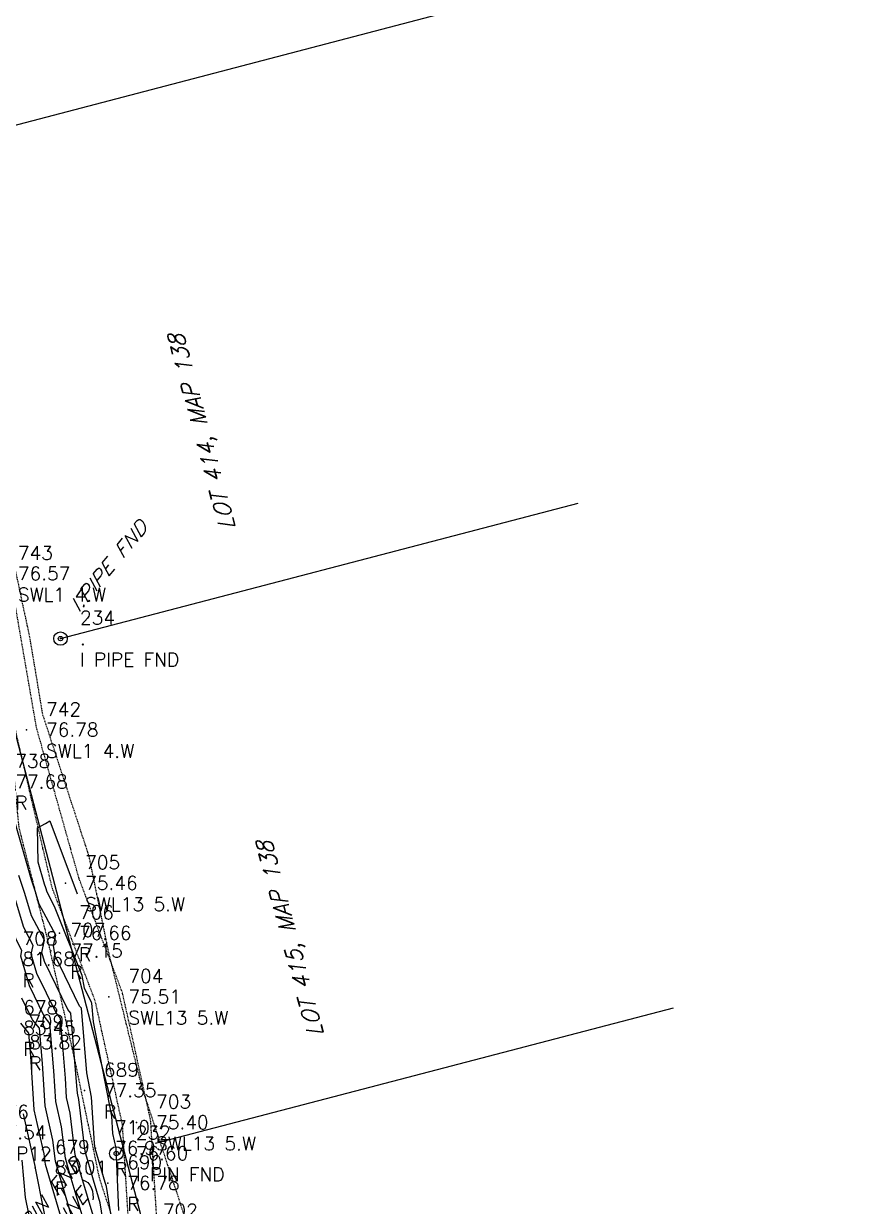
# Model space of a CAD drawing. Header units: feet. Extents: x 1023941 to 1026768, y 90264 to 94497.
# Drawn here: x 1026018.6 to 1026168.1, y 92914.3 to 93122.7 of the extents above; entities that cross this region are included whole.
import ezdxf
from ezdxf.enums import TextEntityAlignment as Align

# ---------------------------------------------------------------- set-up
doc = ezdxf.new("R2010")
doc.units = ezdxf.units.FT
doc.header["$MEASUREMENT"] = 0
doc.linetypes.add('DASHDOT2', pattern=[0.5, 0.25, -0.11875, 0.0125, -0.11875])
doc.linetypes.add('DIVIDE2', pattern=[0.625, 0.25, -0.1175, 0.01125, -0.1175, 0.01125, -0.1175])
for name, color, linetype in [('DESC', 2, 'Continuous'), ('E1ABL', 4, 'Continuous'), ('E1WFL-DIG', 4, 'DASHDOT2'), ('E2BDL', 5, 'Continuous'), ('E6ABT-L', 4, 'Continuous'), ('E6SLL', 10, 'DIVIDE2'), ('E6TOS', 9, 'Continuous'), ('E6TOS-R', 9, 'Continuous'), ('E7B-S', 3, 'Continuous'), ('E7B-T', 3, 'Continuous'), ('ELEV', 9, 'Continuous'), ('F1-E1COL', 11, 'Continuous'), ('F1-E6COL', 9, 'Continuous'), ('PNTS', 2, 'Continuous'), ('W6TOS', 10, 'Continuous')]:
    doc.layers.add(name, color=color, linetype=linetype)
doc.styles.add('60S', font='simplex.shx', dxfattribs={"width": 1.15, "oblique": 22, "height": 2.4})
doc.styles.add('80SL', font='simplex.shx', dxfattribs={"oblique": 22, "height": 2.8})
doc.styles.add('S6', font='SIMPLEX', dxfattribs={"height": 0.083333})

# ---------------------------------------------------------------- blocks, each defined once
blk = doc.blocks.new('*U184')
at = {"layer": 'F1-E6COL', "elevation": 82, "flags": 128}
blk.add_lwpolyline([(1026025.29, 92912.06), (1026022.75, 92920.65), (1026022.46, 92921.66), (1026022.23, 92923.52), (1026020.5, 92931.3), (1026019.89, 92940.77), (1026019.55, 92944.77), (1026018.11, 92946.56)], dxfattribs=at)
blk = doc.blocks.new('*U138')
at = {"layer": 'F1-E6COL', "elevation": 77, "flags": 128}
blk.add_lwpolyline([(1026034.74, 92908.17), (1026033.19, 92917.76), (1026032.98, 92918.47), (1026031.24, 92924.5), (1026031.13, 92925.38), (1026030.58, 92933.51), (1026029.75, 92937.81), (1026028.79, 92949.18), (1026028.48, 92949.57), (1026024.16, 92958.45), (1026023.87, 92960.23), (1026024.27, 92962.09), (1026021.39, 92967.55), (1026020.68, 92969.9), (1026020.04, 92971.81), (1026016.74, 92983.35), (1026016.41, 92995.53), (1026015.56, 92998.84), (1026010.38, 93020.62), (1026007.77, 93025.55), (1026003.08, 93043.51), (1026004.34, 93045.34), (1026005.07, 93045.87)], dxfattribs=at)
blk = doc.blocks.new('*U132')
at = {"layer": 'F1-E6COL', "elevation": 78, "flags": 128}
blk.add_lwpolyline([(1026033.3, 92907.56), (1026032.12, 92914.91), (1026030.94, 92918.91), (1026029.48, 92923.93), (1026028.34, 92933.11), (1026028.1, 92934.2), (1026028.02, 92935.53), (1026026.94, 92948.3), (1026026.4, 92948.97), (1026022.28, 92957.45), (1026021.82, 92959.01), (1026022.29, 92961.18), (1026020.02, 92965.47), (1026018.83, 92969.38), (1026017.77, 92972.58)], dxfattribs=at)
blk = doc.blocks.new('*U123')
at = {"layer": 'F1-E6COL', "elevation": 79, "flags": 128}
blk.add_lwpolyline([(1026031.04, 92912.06), (1026028.89, 92919.34), (1026027.72, 92923.37), (1026026.82, 92930.71), (1026026.2, 92933.48), (1026025.99, 92936.84), (1026025.1, 92947.42), (1026024.33, 92948.37), (1026020.96, 92955.29), (1026019.96, 92958.69), (1026020.3, 92960.27), (1026018.65, 92963.39), (1026016.99, 92968.86)], dxfattribs=at)
blk = doc.blocks.new('*U116')
at = {"layer": 'F1-E1COL', "elevation": 80, "flags": 128}
blk.add_lwpolyline([(1026029.97, 92909.21), (1026026.84, 92919.78), (1026025.97, 92922.8), (1026025.29, 92928.31), (1026024.3, 92932.75), (1026023.95, 92938.15), (1026023.25, 92946.53), (1026022.26, 92947.77), (1026019.65, 92953.13), (1026018.11, 92958.36), (1026018.32, 92959.35), (1026017.29, 92961.32), (1026015.15, 92968.35), (1026013.24, 92974.1), (1026009.71, 92986.45), (1026005.14, 92995.33), (1026001.9, 93004.6), (1026002.35, 93006.19), (1025999.61, 93019.03), (1025994.15, 93026.41), (1025992.15, 93034.58), (1025982.54, 93045.76), (1025977.7, 93048.86), (1025975.61, 93053.56)], dxfattribs=at)
blk = doc.blocks.new('*U107')
at = {"layer": 'F1-E6COL', "elevation": 81, "flags": 128}
blk.add_lwpolyline([(1026028.89, 92906.36), (1026024.8, 92920.21), (1026024.21, 92922.23), (1026023.76, 92925.92), (1026022.4, 92932.02), (1026021.92, 92939.46), (1026021.4, 92945.65), (1026020.18, 92947.17), (1026018.33, 92950.97)], dxfattribs=at)
blk = doc.blocks.new('*U100')
at = {"layer": 'F1-E6COL', "elevation": 83, "flags": 128}
blk.add_lwpolyline([(1026023.67, 92906.24), (1026020.73, 92921), (1026020.7, 92921.09), (1026020.7, 92921.1), (1026020.7, 92921.12), (1026018.6, 92930.57)], dxfattribs=at)
blk = doc.blocks.new('*U99')
at = {"layer": 'F1-E6COL', "elevation": 84, "flags": 128}
blk.add_lwpolyline([(1026020.82, 92906.63), (1026018.98, 92915.85), (1026018.34, 92922.44)], dxfattribs=at)
blk = doc.blocks.new('*U78')
at = {"layer": 'F1-E6COL', "elevation": 76, "flags": 128}
blk.add_lwpolyline([(1026035.41, 92913.54), (1026034.94, 92924.53), (1026034.34, 92927.12), (1026034.13, 92930.15), (1026030.91, 92946.82), (1026030.64, 92950.07), (1026030.55, 92950.18), (1026029.32, 92952.71), (1026028.95, 92954.94), (1026024.09, 92967.11), (1026022.76, 92969.63), (1026022.52, 92970.41), (1026022.31, 92971.05), (1026021.21, 92974.9), (1026021.05, 92980.97), (1026022.48, 92981.75), (1026023.22, 92982.2), (1026028.05, 92969.33)], dxfattribs=at)
blk = doc.blocks.new('IP')
for radius in [0.0296, 0.00977]:
    blk.add_circle((0, 0), radius)
blk = doc.blocks.new('POINT')
blk.add_point((0, 0))
at = {"layer": 'DESC', "style": 'S6'}
blk.add_attdef('DESC', (0.1191, -0.1698), '', height=0.0833, dxfattribs=at)
at = {"layer": 'ELEV', "style": 'S6'}
blk.add_attdef('ELEV', (0.1191, -0.0403), '', height=0.0833, dxfattribs=at)
at = {"layer": 'PNTS', "style": 'S6'}
blk.add_attdef('POINT', (0.1191, 0.0855), '', height=0.0833, dxfattribs=at)

msp = doc.modelspace()

# ---------------------------------------------------------------- linework, layer by layer
at = {"layer": 'E1ABL'}
for p, q in [((1026000.38913, 93100.41849), (1026091.5602, 93124.2545)), ((1026025.11973, 93014.32042), (1026116.2908, 93038.15643)), ((1026041.87698, 92925.4095), (1026133.04805, 92949.24551))]:
    msp.add_line(p, q, dxfattribs=at)
at = {"layer": 'E1WFL-DIG', "flags": 128}
msp.add_lwpolyline([(1025776.37681, 93486.10305), (1025782.05209, 93471.81425), (1025787.47369, 93455.11601), (1025792.45947, 93440.08064), (1025796.02642, 93428.61746), (1025798.77528, 93415.14754), (1025800.82823, 93404.25516), (1025803.9862, 93391.87175), (1025809.81772, 93376.10791), (1025815.27038, 93360.66154), (1025819.45452, 93348.88606), (1025822.68211, 93340.4873), (1025848.48685, 93315.13617), (1025850.66221, 93300.60777), (1025852.45413, 93279.71695), (1025855.28749, 93249.14672), (1025843.04556, 93216.73377), (1025861.649, 93193.18384), (1025894.87357, 93192.12454), (1025925.17476, 93187.81402), (1025935.11938, 93186.83972), (1025967.03801, 93167.34125), (1025973.53043, 93139.76617), (1025971.90291, 93107.59344), (1025992.55351, 93077.68885), (1026007.31335, 93042.15089), (1026010.66649, 93021.68179), (1026016.04717, 92998.79949), (1026017.77434, 92981.04923), (1026022.86713, 92961.0882), (1026027.42458, 92940.86808), (1026031.98095, 92919.08931), (1026034.85157, 92910.40648), (1026040.75127, 92896.512), (1026045.29291, 92885.79991), (1026046.31291, 92877.39001), (1026048.73329, 92862.47937), (1026054.27304, 92843.9589), (1026061.65877, 92818.3743), (1026065.90583, 92800.78631), (1026070.21672, 92778.7218), (1026076.75444, 92752.17029), (1026080.75959, 92739.52913), (1026087.10457, 92724.62592), (1026091.04353, 92713.01002), (1026091.83856, 92701.70888), (1026093.9497, 92691.10035), (1026097.71059, 92679.95474), (1026102.71598, 92662.62248), (1026104.53467, 92648.25534), (1026104.28915, 92639.79445), (1026105.92312, 92631.22176), (1026113.65843, 92605.5897), (1026119.74744, 92585.58535), (1026130.56696, 92571.75627), (1026153.10275, 92570.17096), (1026183.77566, 92567.35192), (1026209.13992, 92562.23343), (1026212.9952, 92570.88422), (1026184.46905, 92575.34737), (1026140.10565, 92581.09643), (1026132.89368, 92581.40681), (1026125.23605, 92599.95984), (1026119.83365, 92626.54335), (1026115.08129, 92647.18286), (1026112.06271, 92667.75824), (1026107.80115, 92696.74689), (1026098.52483, 92729.37404), (1026090.67177, 92756.34624), (1026084.57319, 92772.87118), (1026077.25312, 92796.65121), (1026072.38544, 92819.72614), (1026062.32495, 92846.90987), (1026058.49931, 92861.19603), (1026055.34956, 92885.60323), (1026050.85504, 92900.01085), (1026045.55947, 92916.92444), (1026039.43991, 92935.38688), (1026033.61379, 92959.05524), (1026030.169, 92975.91856), (1026022.00244, 93000.95831), (1026019.71498, 93014.59775), (1026015.86959, 93032.60272), (1026014.8505, 93042.3486), (1026009.17683, 93060.69296), (1026003.97179, 93079.54236), (1025997.26945, 93093.60485), (1025990.3448, 93108.67269), (1025985.56635, 93131.79081), (1025980.87797, 93156.17675), (1025975.85358, 93178.34113), (1025973.09445, 93187.02227), (1025934.93381, 93208.95315), (1025915.36883, 93261.19688), (1025907.83927, 93239.46736), (1025888.99153, 93231.84789), (1025895.25873, 93266.26615), (1025902.62375, 93275.61798), (1025873.02421, 93295.1259), (1025868.17165, 93307.69082), (1025852.25976, 93321.58091), (1025839.96172, 93337.5539), (1025830.65103, 93352.52425), (1025825.28577, 93365.34185), (1025817.13638, 93382.87754), (1025812.61692, 93393.43343), (1025807.09241, 93418.44137), (1025801.94499, 93436.79305), (1025800.75577, 93453.25828), (1025797.55375, 93478.38576), (1025789.95181, 93490.00653), (1025784.03613, 93500.19742)], dxfattribs=at)
at = {"layer": 'E2BDL'}
msp.add_line((1025950.95116, 93251.48477), (1026070.30023, 92793.58299), dxfattribs=at)
at = {"layer": 'E6SLL', "flags": 128}
for points in [[(1026211.58341, 92561.16864), (1026179.72713, 92568.55752), (1026147.51532, 92570.85709), (1026126.29407, 92574.95734), (1026121.09462, 92588.99263), (1026114.21956, 92615.8142), (1026110.18631, 92635.49592), (1026102.90857, 92664.26513), (1026097.31919, 92689.61668), (1026086.39126, 92712.96845), (1026081.92548, 92735.49391), (1026072.15082, 92780.03355), (1026063.79724, 92806.79592), (1026059.14378, 92833.19427), (1026056.50142, 92846.16841), (1026044.77088, 92870.01274), (1026045.91578, 92884.89827), (1026037.23775, 92909.36065), (1026036.03488, 92928.69792), (1026031.23987, 92950.47518), (1026023.63881, 92970.45647), (1026017.26477, 92997.90796), (1026012.25662, 93025.15061), (1025996.50952, 93057.49588), (1025990.82286, 93076.80803), (1025989.90225, 93095.15396), (1025982.28502, 93132.14625), (1025977.58736, 93158.32495), (1025970.58685, 93170.79824), (1025960.12056, 93178.04684), (1025935.619, 93191.16592), (1025911.42259, 93196.77116), (1025910.79097, 93224.67817), (1025910.9053, 93253.65234), (1025903.01527, 93263.69462), (1025880.35174, 93286.07228), (1025862.71246, 93306.13881), (1025840.22212, 93324.42259), (1025820.7059, 93344.30073), (1025813.94473, 93369.31311), (1025798.47784, 93413.83034), (1025795.34778, 93442.92284), (1025783.60754, 93467.02749), (1025772.62648, 93500.31225)], [(1026212.04251, 92572.22339), (1026180.08317, 92573.54482), (1026148.16994, 92575.82308), (1026130.00524, 92579.33276), (1026125.87351, 92590.48586), (1026119.09328, 92616.9375), (1026115.0616, 92636.61149), (1026107.78656, 92665.37007), (1026103.08331, 92691.38913), (1026094.07993, 92715.32418), (1026089.73134, 92737.25853), (1026076.96366, 92781.39537), (1026068.66566, 92807.97967), (1026064.05638, 92834.12736), (1026061.27227, 92847.79752), (1026049.86103, 92870.99283), (1026050.98231, 92885.57132), (1026042.18455, 92910.37121), (1026041.00119, 92929.39487), (1026036.04385, 92951.90935), (1026028.41333, 92971.96811), (1026020.90479, 92998.58501), (1026016.10528, 93026.34834), (1026002.14728, 93059.59106), (1025996.73297, 93077.97831), (1025993.85704, 93095.79405), (1025985.22759, 93132.73336), (1025980.45091, 93159.35239), (1025972.86411, 93172.8703), (1025962.16362, 93180.28111)]]:
    msp.add_lwpolyline(points, dxfattribs=at)

# ---------------------------------------------------------------- block references
at = {"layer": 'E6TOS', "xscale": 28.80000000004657, "yscale": 28.80000000000291, "zscale": 28.79999999999999}
for p, values in [((1026014.18095, 93025.74948), {'ELEV': '76.57', 'POINT': '743', 'DESC': 'SWL1 4.W'}), ((1026019.13877, 92998.21477), {'ELEV': '76.78', 'POINT': '742', 'DESC': 'SWL1 4.W'}), ((1026026.02607, 92971.21229), {'ELEV': '75.46', 'POINT': '705', 'DESC': 'SWL13 5.W'}), ((1026033.64186, 92951.19226), {'ELEV': '75.51', 'POINT': '704', 'DESC': 'SWL13 5.W'}), ((1026038.51803, 92929.0464), {'ELEV': '75.40', 'POINT': '703', 'DESC': 'SWL13 5.W'}), ((1026009.9674, 92927.2708), {'ELEV': '87.54', 'POINT': '676', 'DESC': 'TOP12'}), ((1026039.71115, 92909.86593), {'ELEV': '75.22', 'POINT': '702', 'DESC': 'SWL13 4.W'})]:
    msp.add_blockref('POINT', p, dxfattribs=at).add_auto_attribs(values)
at = {"layer": 'E6TOS-R', "xscale": 28.80000000004657, "yscale": 28.80000000000291, "zscale": 28.79999999999999}
for p, values in [((1026013.72159, 92989.0763), {'ELEV': '77.68', 'POINT': '738', 'DESC': 'R'}), ((1026024.94056, 92962.40156), {'ELEV': '76.66', 'POINT': '706', 'DESC': 'R'}), ((1026014.98024, 92957.81316), {'ELEV': '81.68', 'POINT': '708', 'DESC': 'R'}), ((1026023.40544, 92959.28901), {'ELEV': '77.15', 'POINT': '707', 'DESC': 'R'}), ((1026015.10637, 92945.68998), {'ELEV': '83.45', 'POINT': '678', 'DESC': 'R'}), ((1026016.18329, 92943.15808), {'ELEV': '83.82', 'POINT': '709', 'DESC': 'R'}), ((1026029.34073, 92934.67647), {'ELEV': '77.35', 'POINT': '689', 'DESC': 'R'}), ((1026031.29284, 92924.52052), {'ELEV': '76.97', 'POINT': '710', 'DESC': 'R'}), ((1026020.68299, 92921.09139), {'ELEV': '83.01', 'POINT': '679', 'DESC': 'R'}), ((1026033.42734, 92918.37659), {'ELEV': '76.78', 'POINT': '690', 'DESC': 'R'})]:
    msp.add_blockref('POINT', p, dxfattribs=at).add_auto_attribs(values)
at = {"layer": 'E7B-S', "xscale": 40, "yscale": 40, "zscale": 40}
for p in [(1026025.11973, 93014.32042), (1026034.94108, 92923.59616)]:
    msp.add_blockref('IP', p, dxfattribs=at)
at = {"layer": 'F1-E1COL'}
msp.add_blockref('*U116', (0, 0), dxfattribs=at)
at = {"layer": 'F1-E6COL'}
for name in ['*U99', '*U100', '*U184', '*U107', '*U123', '*U132', '*U138', '*U78']:
    msp.add_blockref(name, (0, 0), dxfattribs=at)
at = {"layer": 'W6TOS', "xscale": 28.80000000004657, "yscale": 28.80000000000291, "zscale": 28.79999999999999}
for p, values in [((1026025.11973, 93014.32042), {'ELEV': '.', 'POINT': '234', 'DESC': 'I PIPE FND'}), ((1026034.94108, 92923.59616), {'ELEV': '76.60', 'POINT': '232', 'DESC': 'I PIN FND'})]:
    msp.add_blockref('POINT', p, dxfattribs=at).add_auto_attribs(values)

# ---------------------------------------------------------------- texts
at = {"layer": 'E6ABT-L', "style": '80SL', "oblique": 22}
for s, p in [('LOT 414, MAP 138', (1026055.96989, 93033.80229)), ('LOT 415, MAP 138', (1026071.49473, 92944.49782))]:
    msp.add_text(s, height=2.8, rotation=105, dxfattribs=at).set_placement(p)
at = {"layer": 'E7B-T', "style": '60S', "oblique": 22, "width": 1.15}
msp.add_text('I.PIPE FND', height=2.4, rotation=50.6316852, dxfattribs=at).set_placement((1026028.29141, 93018.7968))
for s, p in [('I.PIN FND', (1026029.05871, 92921.55606)), ("(1.42' W OF LINE)", (1026031.23543, 92917.21632))]:
    msp.add_text(s, height=2.4, rotation=50.8616139, dxfattribs=at).set_placement(p, align=Align.RIGHT)

doc.saveas('drawing.dxf')
